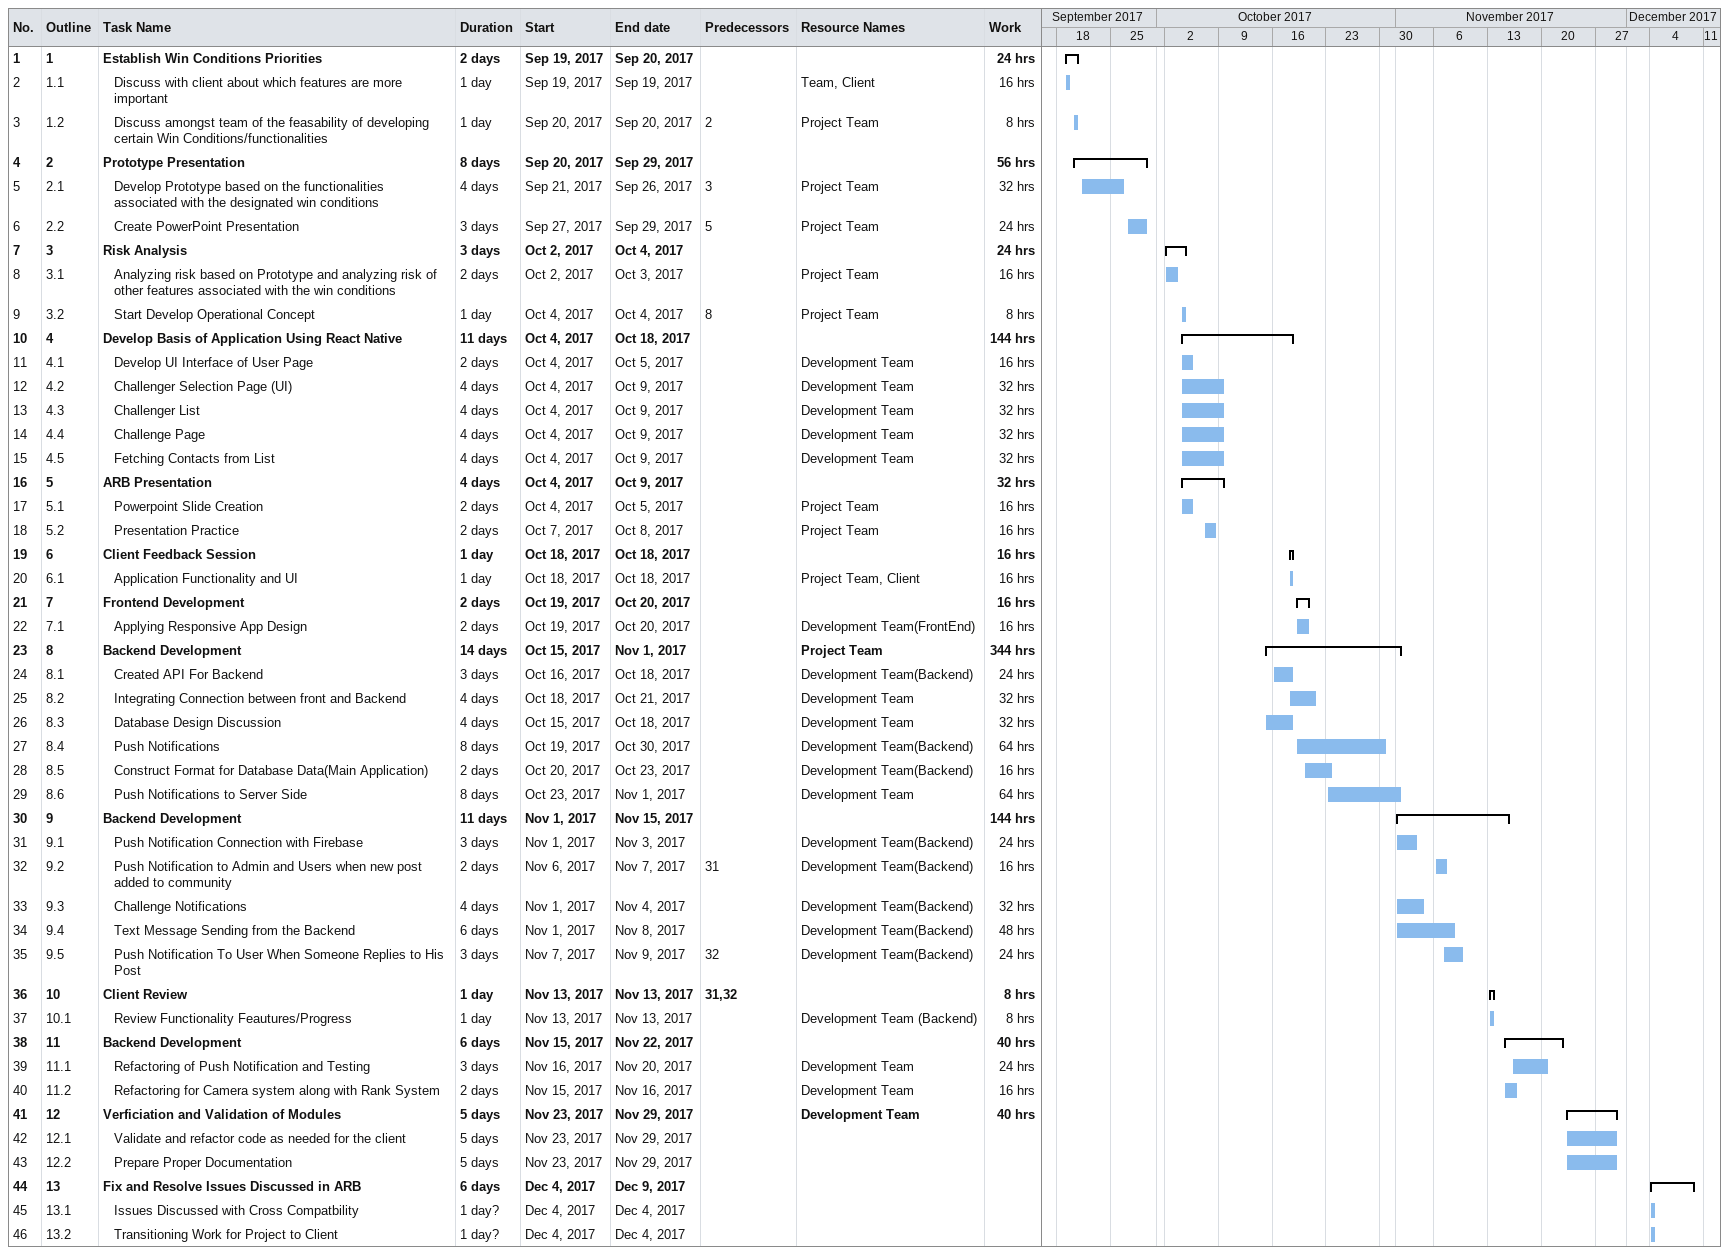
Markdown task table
| ID | WBS | Task | Duration | Start | Finish | Predecessors | Resources | Work (h) |
|---|---|---|---|---|---|---|---|---|
| 1 | 1 | **Establish Win Conditions Priorities** | 2d | 2017-09-19 | 2017-09-20 |  |  | 24 |
| 2 | 1.1 | Discuss with client about which features are more important | 1d | 2017-09-19 | 2017-09-19 |  | Team, Client | 16 |
| 3 | 1.2 | Discuss amongst team of the feasability of developing certain Win Conditions/functionalities | 1d | 2017-09-20 | 2017-09-20 | 2 | Project Team | 8 |
| 4 | 2 | **Prototype Presentation** | 8d | 2017-09-20 | 2017-09-29 |  |  | 56 |
| 5 | 2.1 | Develop Prototype based on the functionalities associated with the designated win conditions | 4d | 2017-09-21 | 2017-09-26 | 3 | Project Team | 32 |
| 6 | 2.2 | Create PowerPoint Presentation | 3d | 2017-09-27 | 2017-09-29 | 5 | Project Team | 24 |
| 7 | 3 | **Risk Analysis** | 3d | 2017-10-02 | 2017-10-04 |  |  | 24 |
| 8 | 3.1 | Analyzing risk based on Prototype and analyzing risk of other features associated with the win conditions | 2d | 2017-10-02 | 2017-10-03 |  | Project Team | 16 |
| 9 | 3.2 | Start Develop Operational Concept | 1d | 2017-10-04 | 2017-10-04 | 8 | Project Team | 8 |
| 10 | 4 | **Develop Basis of Application Using React Native** | 11d | 2017-10-04 | 2017-10-18 |  |  | 144 |
| 11 | 4.1 | Develop UI Interface of User Page | 2d | 2017-10-04 | 2017-10-05 |  | Development Team | 16 |
| 12 | 4.2 | Challenger Selection Page (UI) | 4d | 2017-10-04 | 2017-10-09 |  | Development Team | 32 |
| 13 | 4.3 | Challenger List | 4d | 2017-10-04 | 2017-10-09 |  | Development Team | 32 |
| 14 | 4.4 | Challenge Page | 4d | 2017-10-04 | 2017-10-09 |  | Development Team | 32 |
| 15 | 4.5 | Fetching Contacts from List | 4d | 2017-10-04 | 2017-10-09 |  | Development Team | 32 |
| 16 | 5 | **ARB Presentation** | 4d | 2017-10-04 | 2017-10-09 |  |  | 32 |
| 17 | 5.1 | Powerpoint Slide Creation | 2d | 2017-10-04 | 2017-10-05 |  | Project Team | 16 |
| 18 | 5.2 | Presentation Practice | 2d | 2017-10-07 | 2017-10-08 |  | Project Team | 16 |
| 19 | 6 | **Client Feedback Session** | 1d | 2017-10-18 | 2017-10-18 |  |  | 16 |
| 20 | 6.1 | Application Functionality and UI | 1d | 2017-10-18 | 2017-10-18 |  | Project Team, Client | 16 |
| 21 | 7 | **Frontend Development** | 2d | 2017-10-19 | 2017-10-20 |  |  | 16 |
| 22 | 7.1 | Applying Responsive App Design | 2d | 2017-10-19 | 2017-10-20 |  | Development Team(FrontEnd) | 16 |
| 23 | 8 | **Backend Development** | 14d | 2017-10-15 | 2017-11-01 |  | Project Team | 344 |
| 24 | 8.1 | Created API For Backend | 3d | 2017-10-16 | 2017-10-18 |  | Development Team(Backend) | 24 |
| 25 | 8.2 | Integrating Connection between front and Backend | 4d | 2017-10-18 | 2017-10-21 |  | Development Team | 32 |
| 26 | 8.3 | Database Design Discussion | 4d | 2017-10-15 | 2017-10-18 |  | Development Team | 32 |
| 27 | 8.4 | Push Notifications | 8d | 2017-10-19 | 2017-10-30 |  | Development Team(Backend) | 64 |
| 28 | 8.5 | Construct Format for Database Data(Main Application) | 2d | 2017-10-20 | 2017-10-23 |  | Development Team(Backend) | 16 |
| 29 | 8.6 | Push Notifications to Server Side | 8d | 2017-10-23 | 2017-11-01 |  | Development Team | 64 |
| 30 | 9 | **Backend Development** | 11d | 2017-11-01 | 2017-11-15 |  |  | 144 |
| 31 | 9.1 | Push Notification Connection with Firebase | 3d | 2017-11-01 | 2017-11-03 |  | Development Team(Backend) | 24 |
| 32 | 9.2 | Push Notification to Admin and Users when new post added to community | 2d | 2017-11-06 | 2017-11-07 | 31 | Development Team(Backend) | 16 |
| 33 | 9.3 | Challenge Notifications | 4d | 2017-11-01 | 2017-11-04 |  | Development Team(Backend) | 32 |
| 34 | 9.4 | Text Message Sending from the Backend | 6d | 2017-11-01 | 2017-11-08 |  | Development Team(Backend) | 48 |
| 35 | 9.5 | Push Notification To User When Someone Replies to His Post | 3d | 2017-11-07 | 2017-11-09 | 32 | Development Team(Backend) | 24 |
| 36 | 10 | **Client Review** | 1d | 2017-11-13 | 2017-11-13 | 31, 32 |  | 8 |
| 37 | 10.1 | Review Functionality Feautures/Progress | 1d | 2017-11-13 | 2017-11-13 |  | Development Team (Backend) | 8 |
| 38 | 11 | **Backend Development** | 6d | 2017-11-15 | 2017-11-22 |  |  | 40 |
| 39 | 11.1 | Refactoring of Push Notification and Testing | 3d | 2017-11-16 | 2017-11-20 |  | Development Team | 24 |
| 40 | 11.2 | Refactoring for Camera system along with Rank System | 2d | 2017-11-15 | 2017-11-16 |  | Development Team | 16 |
| 41 | 12 | **Verficiation and Validation of Modules** | 5d | 2017-11-23 | 2017-11-29 |  | Development Team | 40 |
| 42 | 12.1 | Validate and refactor code as needed for the client | 5d | 2017-11-23 | 2017-11-29 |  |  |  |
| 43 | 12.2 | Prepare Proper Documentation | 5d | 2017-11-23 | 2017-11-29 |  |  |  |
| 44 | 13 | **Fix and Resolve Issues Discussed in ARB** | 6d | 2017-12-04 | 2017-12-09 |  |  |  |
| 45 | 13.1 | Issues Discussed with Cross Compatbility | 1d? | 2017-12-04 | 2017-12-04 |  |  |  |
| 46 | 13.2 | Transitioning Work for Project to Client | 1d? | 2017-12-04 | 2017-12-04 |  |  |  |
